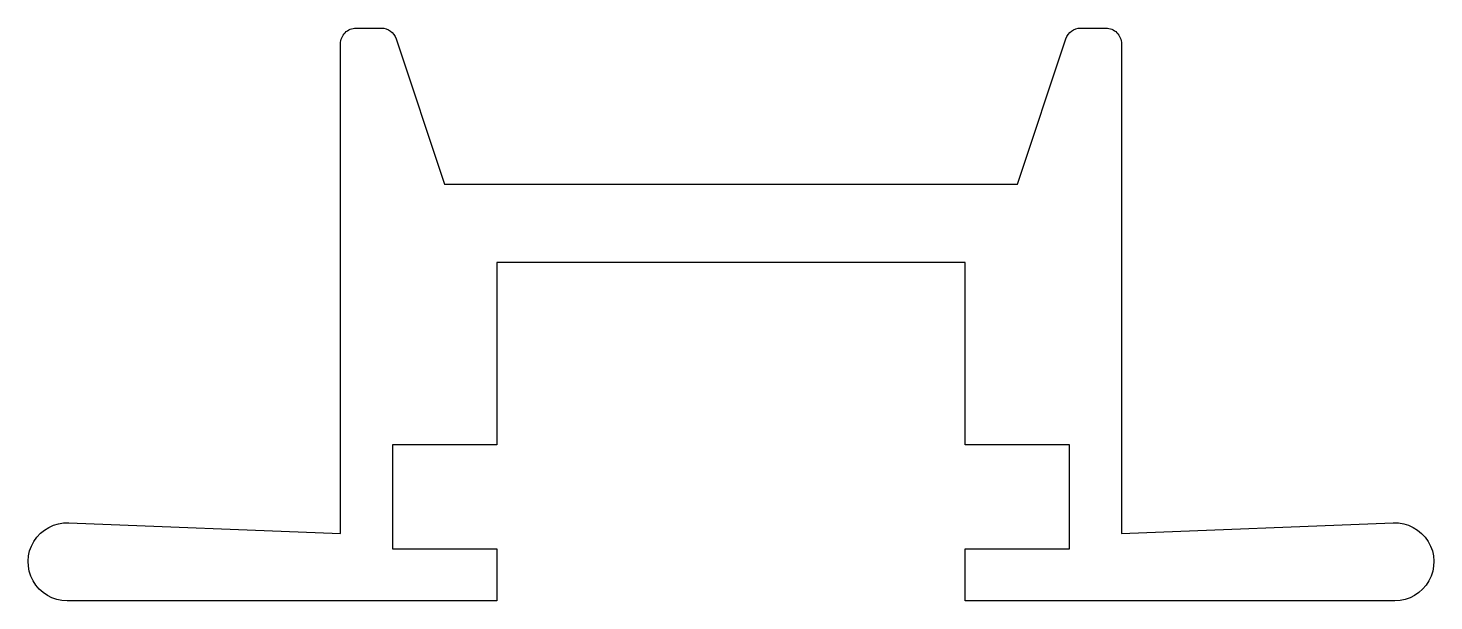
# Model space of a CAD drawing. Extents: x 770.7 to 797.7, y 1058.8 to 1069.8.
import ezdxf

# ---------------------------------------------------------------- set-up
doc = ezdxf.new("R2010")
doc.units = 0
doc.layers.add('ANA', color=220, linetype='CONTINUOUS')

msp = doc.modelspace()

# ---------------------------------------------------------------- linework, layer by layer
at = {"layer": 'ANA', "color": 0}
msp.add_lwpolyline([(789.661, 1066.761), (790.593, 1069.556, -0.322823), (790.877, 1069.761), (791.361, 1069.761, -0.414214), (791.661, 1069.461), (791.661, 1060.056), (796.882, 1060.261, -1.019815), (796.911, 1058.761), (788.661, 1058.761), (788.661, 1059.761), (790.661, 1059.761), (790.661, 1061.761), (788.661, 1061.761), (788.661, 1065.261), (784.161, 1065.261), (779.661, 1065.261), (779.661, 1061.761), (777.661, 1061.761), (777.661, 1059.761), (779.661, 1059.761), (779.661, 1058.761), (771.411, 1058.761, -1.019815), (771.441, 1060.261), (776.661, 1060.056), (776.661, 1069.461, -0.414214), (776.961, 1069.761), (777.445, 1069.761, -0.322823), (777.73, 1069.556), (778.661, 1066.761), (784.161, 1066.761)], format="xyb", close=True, dxfattribs=at)

doc.saveas('drawing.dxf')
